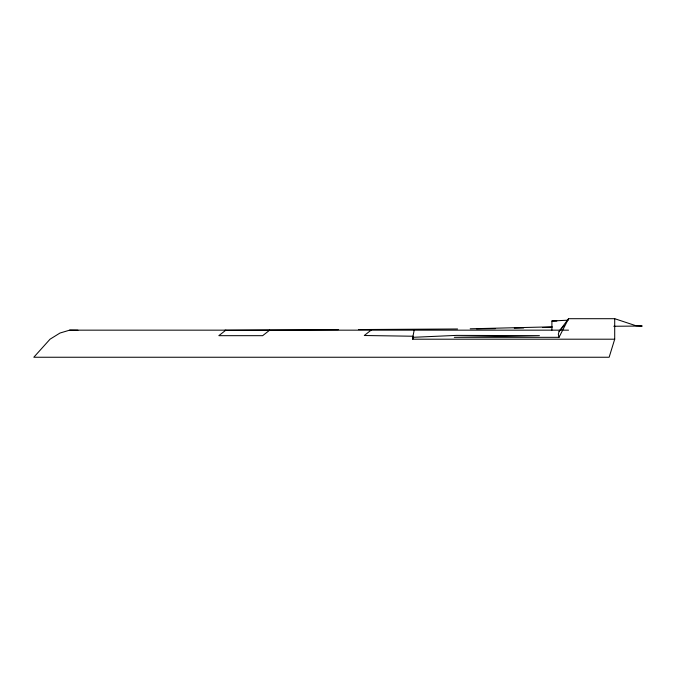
<?xml version="1.0" encoding="UTF-8"?>
<svg xmlns="http://www.w3.org/2000/svg" width="676" height="676" viewBox="0 0 676 676"><rect width="100%" height="100%" fill="white"/><g stroke="black" fill="none" stroke-linecap="round" stroke-linejoin="round"><path stroke-width="1.01" d="M614.704 339.2L614.712 318.7L568.55 318.7L559.094 331.392L558.325 334.206L559.01 337.324L454.297 337.324L539.431 335.642L456.52 335.389L412.757 337.324L412.715 339.2L614.704 339.2L609.144 357.249L33.8 357.249L50.041 339.2L59.97 333.048L69.628 330.158L568.533 330.158M412.757 337.324L414.185 330.158M412.715 339.2L413.45 337.721M559.01 337.324L568.55 318.7M559.094 331.392L564.299 325.528M225.852 330.158L218.821 335.676L262.651 335.676L269.69 330.158M371.107 330.158L364.279 335.507L413.146 336.234M551.903 330.158L551.903 321.007L568.279 320.162M470.192 328.798L552.233 326.829M495.466 328.646L476.538 328.874M514.284 328.198L523.697 327.97M542.515 327.522L551.929 327.294M613.783 326.255L642.2 326.043L635.854 325.705L614.712 318.7M224.736 330.319L338.397 329.668M358.432 329.55L457.559 328.984M551.903 321.007L556.863 321.007M69.628 330.158L77.943 330.226"/></g></svg>
